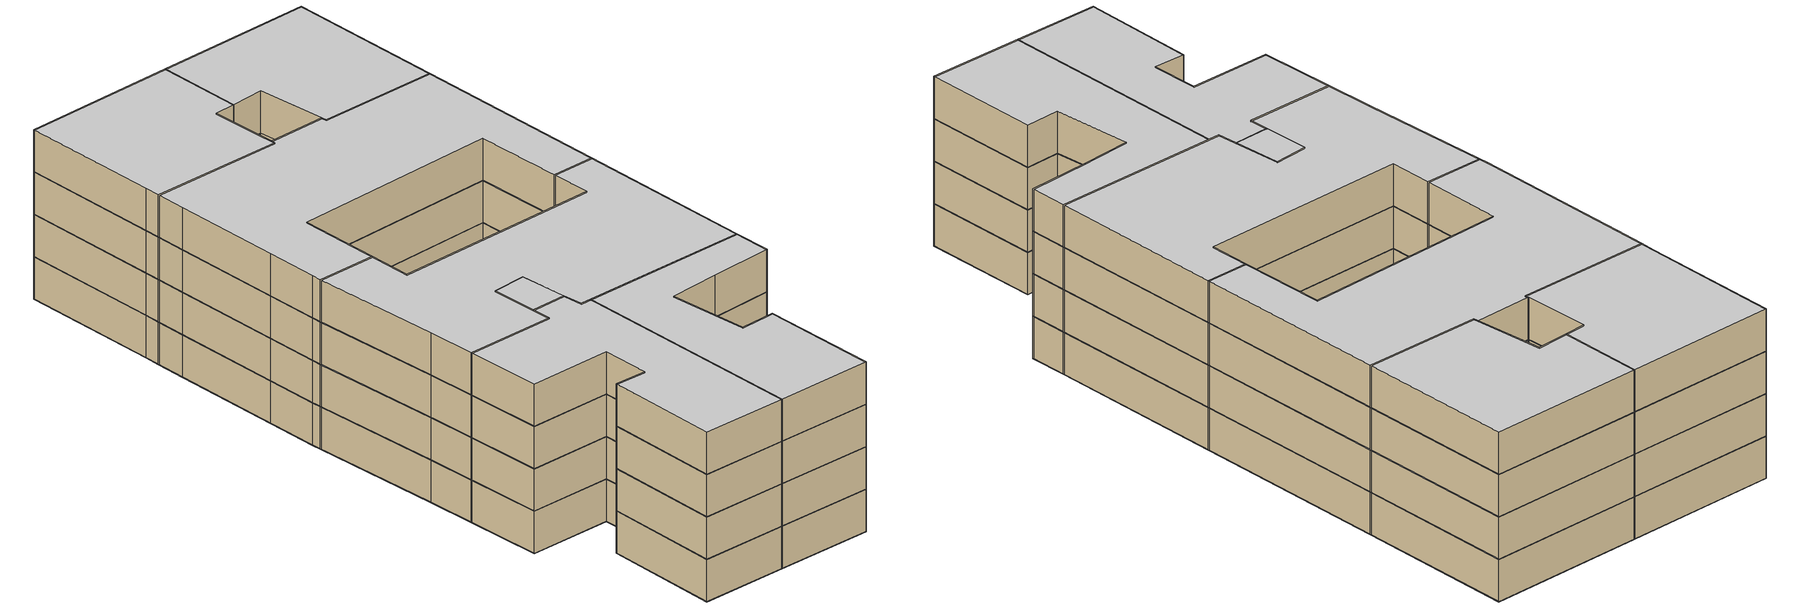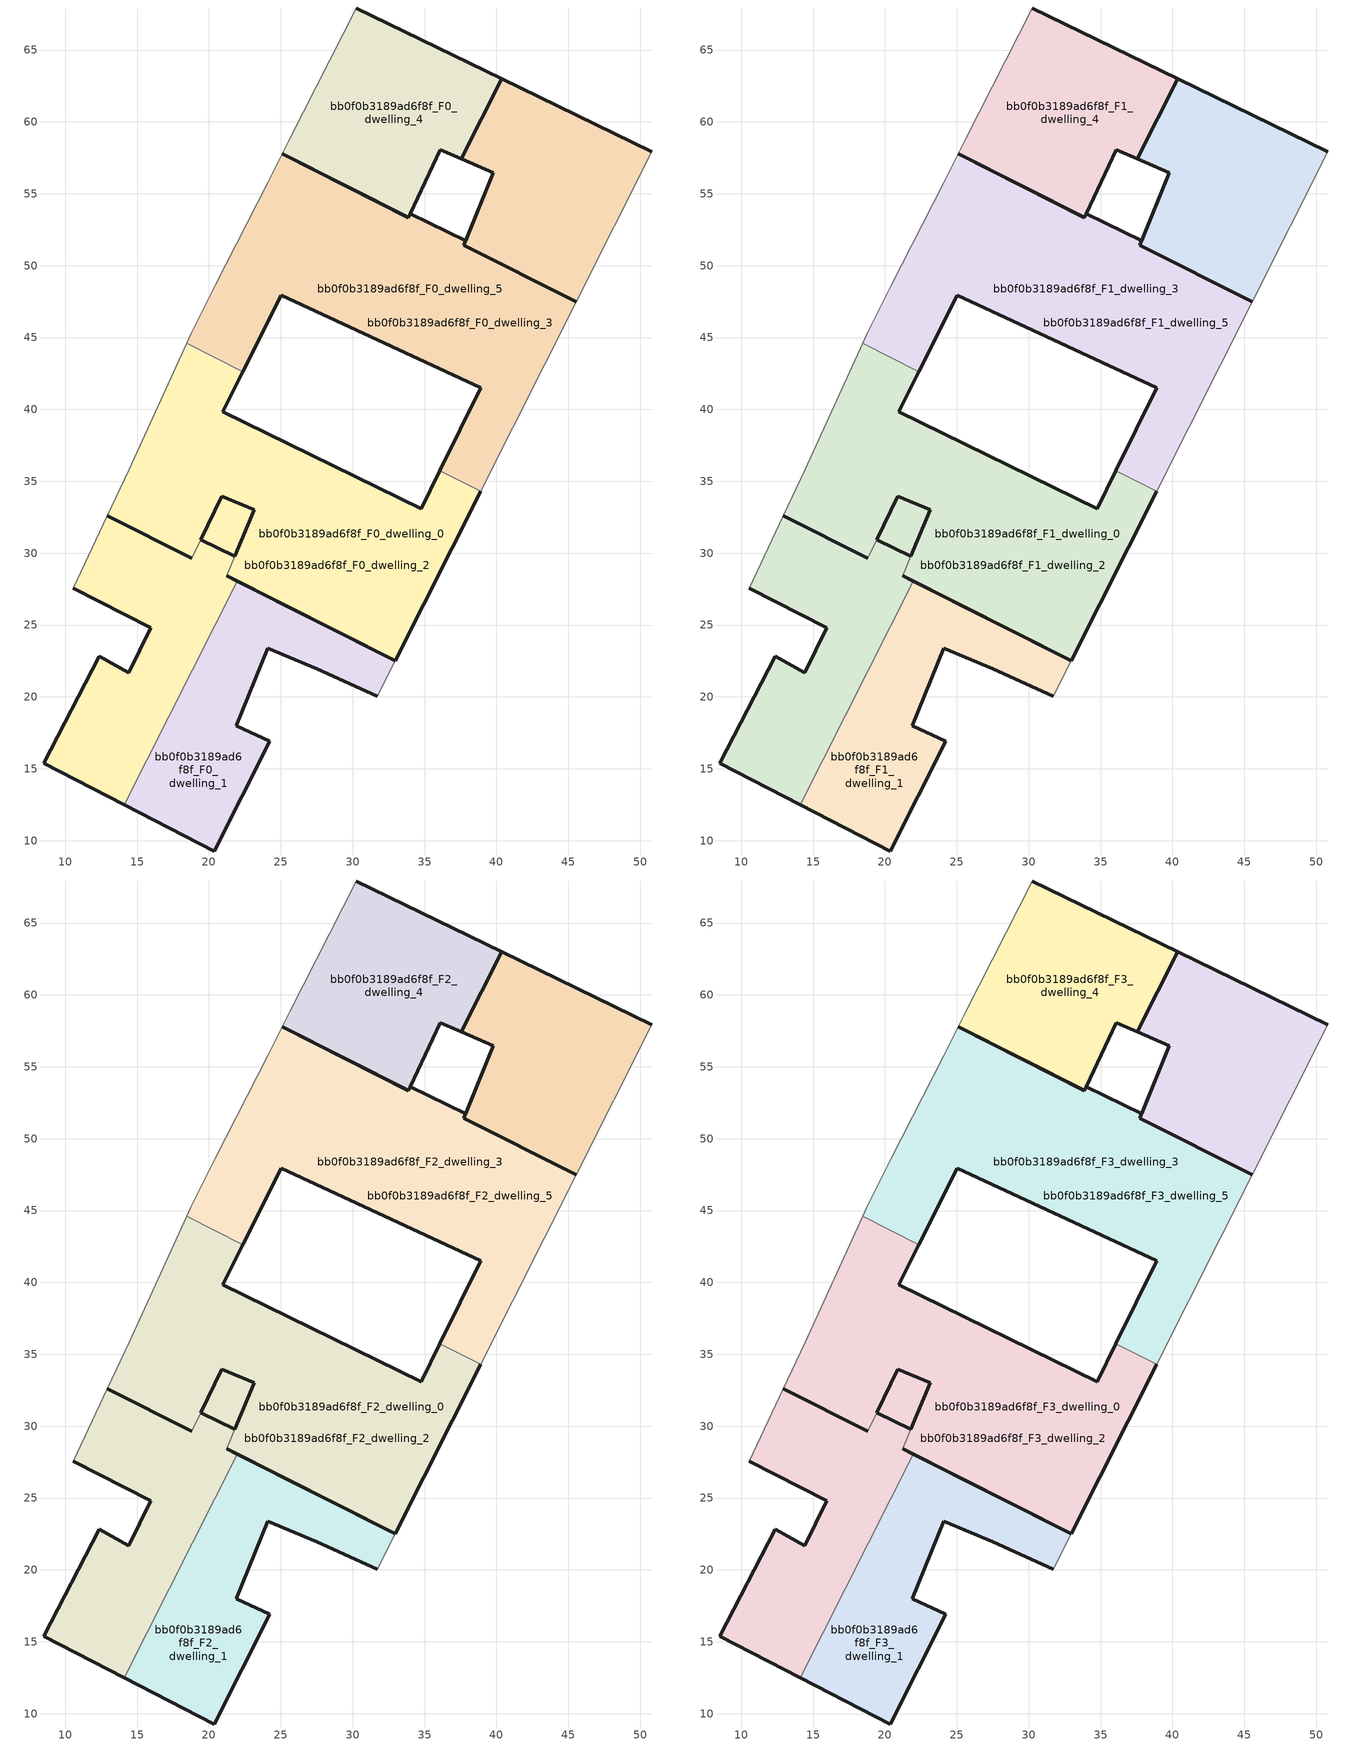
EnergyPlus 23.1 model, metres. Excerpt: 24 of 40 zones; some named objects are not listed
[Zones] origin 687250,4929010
bb0f0b3189ad6f8f_F0_dwelling_0
 floor ground (EU_floor_Construction): 14.12,12.51 21.96,28.06 21.24,28.42 21.8,29.77 19.42,30.92 18.82,29.64 18.81,29.65 12.94,32.6 10.55,27.54 15.96,24.81 14.43,21.69 12.38,22.82 8.51,15.4 z0; 18.82,29.64 12.94,32.6 18.81,29.65 z0; 32.96,22.52 38.9,34.3 36.07,35.72 34.77,33.09 20.94,39.83 22.35,42.63 18.45,44.6 14.46,35.83 12.94,32.6 18.82,29.64 19.42,30.92 19.43,30.93 20.87,33.97 23.16,33.01 21.81,29.78 21.8,29.77 21.24,28.42 z0; 21.81,29.78 23.16,33.01 20.87,33.97 19.43,30.93 19.42,30.92 21.8,29.77 z0
 wall outside (EU_wall_Construction): 12.94,32.6 18.82,29.64 / 19.42,30.92 21.8,29.77 / 21.24,28.42 21.96,28.06 / 14.12,12.51 8.51,15.4 12.38,22.82 14.43,21.69 15.96,24.81 10.55,27.54 z0:3
 wall adiabatic (EU_wall_Construction): 10.55,27.54 12.94,32.6 z0:3
 wall to bb0f0b3189ad6f8f_F0_dwelling_2 (EU_wall_Construction): 18.82,29.64 19.42,30.92 / 21.8,29.77 21.24,28.42 z0:3
 wall to bb0f0b3189ad6f8f_F0_dwelling_1 (EU_wall_Construction): 21.96,28.06 14.12,12.51 z0:3
bb0f0b3189ad6f8f_F0_dwelling_1
 floor ground (EU_floor_Construction): 31.72,20.05 32.96,22.52 21.96,28.06 14.12,12.51 20.38,9.28 24.21,16.91 21.88,18 24.08,23.38 27.49,21.94 z0
 wall outside (EU_wall_Construction): 21.96,28.06 32.96,22.52 / 31.72,20.05 27.49,21.94 24.08,23.38 21.88,18 24.21,16.91 20.38,9.28 14.12,12.51 z0:3
 wall adiabatic (EU_wall_Construction): 32.96,22.52 31.72,20.05 z0:3
bb0f0b3189ad6f8f_F0_dwelling_2
 floor ground (EU_floor_Construction): 14.12,12.51 21.96,28.06 21.24,28.42 21.8,29.77 19.42,30.92 18.82,29.64 18.81,29.65 12.94,32.6 10.55,27.54 15.96,24.81 14.43,21.69 12.38,22.82 8.51,15.4 z0; 18.82,29.64 12.94,32.6 18.81,29.65 z0; 32.96,22.52 38.9,34.3 36.07,35.72 34.77,33.09 20.94,39.83 22.35,42.63 18.45,44.6 14.46,35.83 12.94,32.6 18.82,29.64 19.42,30.92 19.43,30.93 20.87,33.97 23.16,33.01 21.81,29.78 21.8,29.77 21.24,28.42 z0; 21.81,29.78 23.16,33.01 20.87,33.97 19.43,30.93 19.42,30.92 21.8,29.77 z0
 wall outside (EU_wall_Construction): 21.8,29.77 21.81,29.78 23.16,33.01 20.87,33.97 19.43,30.93 19.42,30.92 / 18.82,29.64 18.81,29.65 12.94,32.6 / 22.35,42.63 20.94,39.83 34.77,33.09 36.07,35.72 / 38.9,34.3 32.96,22.52 21.24,28.42 z0:3
 wall adiabatic (EU_wall_Construction): 12.94,32.6 14.46,35.83 18.45,44.6 z0:3
 wall to bb0f0b3189ad6f8f_F0_dwelling_3 (EU_wall_Construction): 18.45,44.6 22.35,42.63 / 36.07,35.72 38.9,34.3 z0:3
bb0f0b3189ad6f8f_F0_dwelling_3
 floor ground (EU_floor_Construction): 45.53,47.48 50.79,57.92 40.36,63 37.55,57.42 39.76,56.47 38.48,53.27 39.77,56.47 37.74,51.41 z0; 45.53,47.48 37.74,51.41 39.77,56.47 38.48,53.27 37.73,51.41 z0; 38.9,34.3 45.53,47.48 37.73,51.41 38.48,53.27 37.86,51.74 34,53.62 33.88,53.35 25.09,57.77 24.07,55.78 20.45,48.64 18.73,45.22 18.45,44.6 22.35,42.63 25.03,47.95 38.9,41.49 36.07,35.72 z0
 wall outside (EU_wall_Construction): 36.07,35.72 38.9,41.49 25.03,47.95 22.35,42.63 / 25.09,57.77 33.88,53.35 34.01,53.62 37.86,51.74 39.77,56.47 37.74,51.41 45.53,47.48 z0:3
 wall adiabatic (EU_wall_Construction): 45.53,47.48 38.9,34.3 / 18.45,44.6 18.73,45.22 20.45,48.64 24.07,55.78 25.09,57.77 z0:3
bb0f0b3189ad6f8f_F0_dwelling_4
 floor ground (EU_floor_Construction): 37.55,57.42 40.36,63 30.23,67.92 25.62,58.82 25.09,57.77 33.87,53.35 33.88,53.35 34,53.62 34.01,53.63 36.09,58.05 z0
 wall outside (EU_wall_Construction): 30.23,67.92 40.36,63 37.55,57.42 36.09,58.05 34.01,53.63 34,53.62 33.88,53.35 33.87,53.35 25.09,57.77 z0:3
 wall adiabatic (EU_wall_Construction): 25.09,57.77 25.62,58.82 30.23,67.92 z0:3
bb0f0b3189ad6f8f_F0_dwelling_5
 floor ground (EU_floor_Construction): 45.53,47.48 50.79,57.92 40.36,63 37.55,57.42 39.76,56.47 38.48,53.27 39.77,56.47 37.74,51.41 z0; 45.53,47.48 37.74,51.41 39.77,56.47 38.48,53.27 37.73,51.41 z0; 38.9,34.3 45.53,47.48 37.73,51.41 38.48,53.27 37.86,51.74 34,53.62 33.88,53.35 25.09,57.77 24.07,55.78 20.45,48.64 18.73,45.22 18.45,44.6 22.35,42.63 25.03,47.95 38.9,41.49 36.07,35.72 z0
 wall outside (EU_wall_Construction): 45.53,47.48 37.73,51.41 39.76,56.47 37.55,57.42 40.36,63 50.79,57.92 z0:3
 wall adiabatic (EU_wall_Construction): 50.79,57.92 45.53,47.48 z0:3
bb0f0b3189ad6f8f_F1_dwelling_0
 floor outside (EU_floor_Construction): 14.12,12.51 21.96,28.06 21.24,28.42 21.8,29.77 19.42,30.92 18.82,29.64 18.81,29.65 12.94,32.6 10.55,27.54 15.96,24.81 14.43,21.69 12.38,22.82 8.51,15.4 z3; 32.96,22.52 38.9,34.3 36.07,35.72 34.77,33.09 20.94,39.83 22.35,42.63 18.45,44.6 14.46,35.83 12.94,32.6 18.82,29.64 19.42,30.92 19.43,30.93 20.87,33.97 23.16,33.01 21.81,29.78 21.8,29.77 21.24,28.42 z3; 21.81,29.78 23.16,33.01 20.87,33.97 19.43,30.93 19.42,30.92 21.8,29.77 z3
 floor to bb0f0b3189ad6f8f_F0_dwelling_2 (EU_floor_Construction): 18.82,29.64 12.94,32.6 18.81,29.65 z3
 wall outside (EU_wall_Construction): 12.94,32.6 18.82,29.64 / 19.42,30.92 21.8,29.77 / 21.24,28.42 21.96,28.06 / 14.12,12.51 8.51,15.4 12.38,22.82 14.43,21.69 15.96,24.81 10.55,27.54 z3:6
 wall adiabatic (EU_wall_Construction): 10.55,27.54 12.94,32.6 z3:6
 wall to bb0f0b3189ad6f8f_F1_dwelling_2 (EU_wall_Construction): 18.82,29.64 19.42,30.92 / 21.8,29.77 21.24,28.42 z3:6
 wall to bb0f0b3189ad6f8f_F1_dwelling_1 (EU_wall_Construction): 21.96,28.06 14.12,12.51 z3:6
bb0f0b3189ad6f8f_F1_dwelling_1
 floor to bb0f0b3189ad6f8f_F0_dwelling_1 (EU_floor_Construction): 31.72,20.05 32.96,22.52 21.96,28.06 14.12,12.51 20.38,9.28 24.21,16.91 21.88,18 24.08,23.38 27.49,21.94 z3
 wall outside (EU_wall_Construction): 21.96,28.06 32.96,22.52 / 31.72,20.05 27.49,21.94 24.08,23.38 21.88,18 24.21,16.91 20.38,9.28 14.12,12.51 z3:6
 wall adiabatic (EU_wall_Construction): 32.96,22.52 31.72,20.05 z3:6
bb0f0b3189ad6f8f_F1_dwelling_2
 floor to bb0f0b3189ad6f8f_F0_dwelling_2 (EU_floor_Construction): 14.12,12.51 21.96,28.06 21.24,28.42 21.8,29.77 19.42,30.92 18.82,29.64 18.81,29.65 12.94,32.6 10.55,27.54 15.96,24.81 14.43,21.69 12.38,22.82 8.51,15.4 z3; 18.82,29.64 12.94,32.6 18.81,29.65 z3; 32.96,22.52 38.9,34.3 36.07,35.72 34.77,33.09 20.94,39.83 22.35,42.63 18.45,44.6 14.46,35.83 12.94,32.6 18.82,29.64 19.42,30.92 19.43,30.93 20.87,33.97 23.16,33.01 21.81,29.78 21.8,29.77 21.24,28.42 z3; 21.81,29.78 23.16,33.01 20.87,33.97 19.43,30.93 19.42,30.92 21.8,29.77 z3
 wall outside (EU_wall_Construction): 21.8,29.77 21.81,29.78 23.16,33.01 20.87,33.97 19.43,30.93 19.42,30.92 / 18.82,29.64 18.81,29.65 12.94,32.6 / 22.35,42.63 20.94,39.83 34.77,33.09 36.07,35.72 / 38.9,34.3 32.96,22.52 21.24,28.42 z3:6
 wall adiabatic (EU_wall_Construction): 12.94,32.6 14.46,35.83 18.45,44.6 z3:6
 wall to bb0f0b3189ad6f8f_F1_dwelling_3 (EU_wall_Construction): 18.45,44.6 22.35,42.63 / 36.07,35.72 38.9,34.3 z3:6
bb0f0b3189ad6f8f_F1_dwelling_3
 floor outside (EU_floor_Construction): 45.53,47.48 50.79,57.92 40.36,63 37.55,57.42 39.76,56.47 38.48,53.27 39.77,56.47 37.74,51.41 z3; 45.53,47.48 37.74,51.41 39.77,56.47 38.48,53.27 37.73,51.41 z3; 38.9,34.3 45.53,47.48 37.73,51.41 38.48,53.27 37.86,51.74 34,53.62 33.88,53.35 25.09,57.77 24.07,55.78 20.45,48.64 18.73,45.22 18.45,44.6 22.35,42.63 25.03,47.95 38.9,41.49 36.07,35.72 z3
 wall outside (EU_wall_Construction): 36.07,35.72 38.9,41.49 25.03,47.95 22.35,42.63 / 25.09,57.77 33.88,53.35 34.01,53.62 37.86,51.74 39.77,56.47 37.74,51.41 45.53,47.48 z3:6
 wall adiabatic (EU_wall_Construction): 45.53,47.48 38.9,34.3 / 18.45,44.6 18.73,45.22 20.45,48.64 24.07,55.78 25.09,57.77 z3:6
bb0f0b3189ad6f8f_F1_dwelling_4
 floor to bb0f0b3189ad6f8f_F0_dwelling_4 (EU_floor_Construction): 37.55,57.42 40.36,63 30.23,67.92 25.62,58.82 25.09,57.77 33.87,53.35 33.88,53.35 34,53.62 34.01,53.63 36.09,58.05 z3
 wall outside (EU_wall_Construction): 30.23,67.92 40.36,63 37.55,57.42 36.09,58.05 34.01,53.63 34,53.62 33.88,53.35 33.87,53.35 25.09,57.77 z3:6
 wall adiabatic (EU_wall_Construction): 25.09,57.77 25.62,58.82 30.23,67.92 z3:6
bb0f0b3189ad6f8f_F1_dwelling_5
 floor to bb0f0b3189ad6f8f_F0_dwelling_5 (EU_floor_Construction): 45.53,47.48 50.79,57.92 40.36,63 37.55,57.42 39.76,56.47 38.48,53.27 39.77,56.47 37.74,51.41 z3; 45.53,47.48 37.74,51.41 39.77,56.47 38.48,53.27 37.73,51.41 z3; 38.9,34.3 45.53,47.48 37.73,51.41 38.48,53.27 37.86,51.74 34,53.62 33.88,53.35 25.09,57.77 24.07,55.78 20.45,48.64 18.73,45.22 18.45,44.6 22.35,42.63 25.03,47.95 38.9,41.49 36.07,35.72 z3
 wall outside (EU_wall_Construction): 45.53,47.48 37.73,51.41 39.76,56.47 37.55,57.42 40.36,63 50.79,57.92 z3:6
 wall adiabatic (EU_wall_Construction): 50.79,57.92 45.53,47.48 z3:6
bb0f0b3189ad6f8f_F2_dwelling_0
 floor outside (EU_floor_Construction): 14.12,12.51 21.96,28.06 21.24,28.42 21.8,29.77 19.42,30.92 18.82,29.64 18.81,29.65 12.94,32.6 10.55,27.54 15.96,24.81 14.43,21.69 12.38,22.82 8.51,15.4 z6; 32.96,22.52 38.9,34.3 36.07,35.72 34.77,33.09 20.94,39.83 22.35,42.63 18.45,44.6 14.46,35.83 12.94,32.6 18.82,29.64 19.42,30.92 19.43,30.93 20.87,33.97 23.16,33.01 21.81,29.78 21.8,29.77 21.24,28.42 z6; 21.81,29.78 23.16,33.01 20.87,33.97 19.43,30.93 19.42,30.92 21.8,29.77 z6
 floor to bb0f0b3189ad6f8f_F1_dwelling_2 (EU_floor_Construction): 18.82,29.64 12.94,32.6 18.81,29.65 z6
 wall outside (EU_wall_Construction): 12.94,32.6 18.82,29.64 / 19.42,30.92 21.8,29.77 / 21.24,28.42 21.96,28.06 / 14.12,12.51 8.51,15.4 12.38,22.82 14.43,21.69 15.96,24.81 10.55,27.54 z6:9
 wall adiabatic (EU_wall_Construction): 10.55,27.54 12.94,32.6 z6:9
 wall to bb0f0b3189ad6f8f_F2_dwelling_2 (EU_wall_Construction): 18.82,29.64 19.42,30.92 / 21.8,29.77 21.24,28.42 z6:9
 wall to bb0f0b3189ad6f8f_F2_dwelling_1 (EU_wall_Construction): 21.96,28.06 14.12,12.51 z6:9
bb0f0b3189ad6f8f_F2_dwelling_1
 floor to bb0f0b3189ad6f8f_F1_dwelling_1 (EU_floor_Construction): 31.72,20.05 32.96,22.52 21.96,28.06 14.12,12.51 20.38,9.28 24.21,16.91 21.88,18 24.08,23.38 27.49,21.94 z6
 wall outside (EU_wall_Construction): 21.96,28.06 32.96,22.52 / 31.72,20.05 27.49,21.94 24.08,23.38 21.88,18 24.21,16.91 20.38,9.28 14.12,12.51 z6:9
 wall adiabatic (EU_wall_Construction): 32.96,22.52 31.72,20.05 z6:9
bb0f0b3189ad6f8f_F2_dwelling_2
 floor to bb0f0b3189ad6f8f_F1_dwelling_2 (EU_floor_Construction): 14.12,12.51 21.96,28.06 21.24,28.42 21.8,29.77 19.42,30.92 18.82,29.64 18.81,29.65 12.94,32.6 10.55,27.54 15.96,24.81 14.43,21.69 12.38,22.82 8.51,15.4 z6; 18.82,29.64 12.94,32.6 18.81,29.65 z6; 32.96,22.52 38.9,34.3 36.07,35.72 34.77,33.09 20.94,39.83 22.35,42.63 18.45,44.6 14.46,35.83 12.94,32.6 18.82,29.64 19.42,30.92 19.43,30.93 20.87,33.97 23.16,33.01 21.81,29.78 21.8,29.77 21.24,28.42 z6; 21.81,29.78 23.16,33.01 20.87,33.97 19.43,30.93 19.42,30.92 21.8,29.77 z6
 wall outside (EU_wall_Construction): 21.8,29.77 21.81,29.78 23.16,33.01 20.87,33.97 19.43,30.93 19.42,30.92 / 18.82,29.64 18.81,29.65 12.94,32.6 / 22.35,42.63 20.94,39.83 34.77,33.09 36.07,35.72 / 38.9,34.3 32.96,22.52 21.24,28.42 z6:9
 wall adiabatic (EU_wall_Construction): 12.94,32.6 14.46,35.83 18.45,44.6 z6:9
 wall to bb0f0b3189ad6f8f_F2_dwelling_3 (EU_wall_Construction): 18.45,44.6 22.35,42.63 / 36.07,35.72 38.9,34.3 z6:9
bb0f0b3189ad6f8f_F2_dwelling_3
 floor outside (EU_floor_Construction): 45.53,47.48 50.79,57.92 40.36,63 37.55,57.42 39.76,56.47 38.48,53.27 39.77,56.47 37.74,51.41 z6; 45.53,47.48 37.74,51.41 39.77,56.47 38.48,53.27 37.73,51.41 z6; 38.9,34.3 45.53,47.48 37.73,51.41 38.48,53.27 37.86,51.74 34,53.62 33.88,53.35 25.09,57.77 24.07,55.78 20.45,48.64 18.73,45.22 18.45,44.6 22.35,42.63 25.03,47.95 38.9,41.49 36.07,35.72 z6
 wall outside (EU_wall_Construction): 36.07,35.72 38.9,41.49 25.03,47.95 22.35,42.63 / 25.09,57.77 33.88,53.35 34.01,53.62 37.86,51.74 39.77,56.47 37.74,51.41 45.53,47.48 z6:9
 wall adiabatic (EU_wall_Construction): 45.53,47.48 38.9,34.3 / 18.45,44.6 18.73,45.22 20.45,48.64 24.07,55.78 25.09,57.77 z6:9
bb0f0b3189ad6f8f_F2_dwelling_4
 floor to bb0f0b3189ad6f8f_F1_dwelling_4 (EU_floor_Construction): 37.55,57.42 40.36,63 30.23,67.92 25.62,58.82 25.09,57.77 33.87,53.35 33.88,53.35 34,53.62 34.01,53.63 36.09,58.05 z6
 wall outside (EU_wall_Construction): 30.23,67.92 40.36,63 37.55,57.42 36.09,58.05 34.01,53.63 34,53.62 33.88,53.35 33.87,53.35 25.09,57.77 z6:9
 wall adiabatic (EU_wall_Construction): 25.09,57.77 25.62,58.82 30.23,67.92 z6:9
bb0f0b3189ad6f8f_F2_dwelling_5
 floor to bb0f0b3189ad6f8f_F1_dwelling_5 (EU_floor_Construction): 45.53,47.48 50.79,57.92 40.36,63 37.55,57.42 39.76,56.47 38.48,53.27 39.77,56.47 37.74,51.41 z6; 45.53,47.48 37.74,51.41 39.77,56.47 38.48,53.27 37.73,51.41 z6; 38.9,34.3 45.53,47.48 37.73,51.41 38.48,53.27 37.86,51.74 34,53.62 33.88,53.35 25.09,57.77 24.07,55.78 20.45,48.64 18.73,45.22 18.45,44.6 22.35,42.63 25.03,47.95 38.9,41.49 36.07,35.72 z6
 wall outside (EU_wall_Construction): 45.53,47.48 37.73,51.41 39.76,56.47 37.55,57.42 40.36,63 50.79,57.92 z6:9
 wall adiabatic (EU_wall_Construction): 50.79,57.92 45.53,47.48 z6:9
bb0f0b3189ad6f8f_F3_dwelling_0
 floor outside (EU_floor_Construction): 14.12,12.51 21.96,28.06 21.24,28.42 21.8,29.77 19.42,30.92 18.82,29.64 18.81,29.65 12.94,32.6 10.55,27.54 15.96,24.81 14.43,21.69 12.38,22.82 8.51,15.4 z9; 32.96,22.52 38.9,34.3 36.07,35.72 34.77,33.09 20.94,39.83 22.35,42.63 18.45,44.6 14.46,35.83 12.94,32.6 18.82,29.64 19.42,30.92 19.43,30.93 20.87,33.97 23.16,33.01 21.81,29.78 21.8,29.77 21.24,28.42 z9; 21.81,29.78 23.16,33.01 20.87,33.97 19.43,30.93 19.42,30.92 21.8,29.77 z9
 floor to bb0f0b3189ad6f8f_F2_dwelling_2 (EU_floor_Construction): 18.82,29.64 12.94,32.6 18.81,29.65 z9
 wall outside (EU_wall_Construction): 12.94,32.6 18.82,29.64 / 19.42,30.92 21.8,29.77 / 21.24,28.42 21.96,28.06 / 14.12,12.51 8.51,15.4 12.38,22.82 14.43,21.69 15.96,24.81 10.55,27.54 z9:12
 wall adiabatic (EU_wall_Construction): 10.55,27.54 12.94,32.6 z9:12
 wall to bb0f0b3189ad6f8f_F3_dwelling_2 (EU_wall_Construction): 18.82,29.64 19.42,30.92 / 21.8,29.77 21.24,28.42 z9:12
 wall to bb0f0b3189ad6f8f_F3_dwelling_1 (EU_wall_Construction): 21.96,28.06 14.12,12.51 z9:12
 ceiling to bb0f0b3189ad6f8f_F4_dwelling_2 (EU_floor_Construction): 21.8,29.77 21.24,28.42 21.96,28.06 14.12,12.51 8.51,15.4 12.38,22.82 14.43,21.69 15.96,24.81 10.55,27.54 12.94,32.6 18.81,29.65 18.82,29.64 19.42,30.92 z12; 18.81,29.65 12.94,32.6 18.82,29.64 z12; 36.07,35.72 38.9,34.3 32.96,22.52 21.24,28.42 21.8,29.77 21.81,29.78 23.16,33.01 20.87,33.97 19.43,30.93 19.42,30.92 18.82,29.64 12.94,32.6 14.46,35.83 18.45,44.6 22.35,42.63 20.94,39.83 34.77,33.09 z12; 23.16,33.01 21.81,29.78 21.8,29.77 19.42,30.92 19.43,30.93 20.87,33.97 z12
bb0f0b3189ad6f8f_F3_dwelling_1
 floor to bb0f0b3189ad6f8f_F2_dwelling_1 (EU_floor_Construction): 31.72,20.05 32.96,22.52 21.96,28.06 14.12,12.51 20.38,9.28 24.21,16.91 21.88,18 24.08,23.38 27.49,21.94 z9
 wall outside (EU_wall_Construction): 21.96,28.06 32.96,22.52 / 31.72,20.05 27.49,21.94 24.08,23.38 21.88,18 24.21,16.91 20.38,9.28 14.12,12.51 z9:12
 wall adiabatic (EU_wall_Construction): 32.96,22.52 31.72,20.05 z9:12
 ceiling to bb0f0b3189ad6f8f_F4_dwelling_1 (EU_floor_Construction): 32.96,22.52 31.72,20.05 27.49,21.94 24.08,23.38 21.88,18 24.21,16.91 20.38,9.28 14.12,12.51 21.96,28.06 z12
bb0f0b3189ad6f8f_F3_dwelling_2
 floor to bb0f0b3189ad6f8f_F2_dwelling_2 (EU_floor_Construction): 14.12,12.51 21.96,28.06 21.24,28.42 21.8,29.77 19.42,30.92 18.82,29.64 18.81,29.65 12.94,32.6 10.55,27.54 15.96,24.81 14.43,21.69 12.38,22.82 8.51,15.4 z9; 18.82,29.64 12.94,32.6 18.81,29.65 z9; 32.96,22.52 38.9,34.3 36.07,35.72 34.77,33.09 20.94,39.83 22.35,42.63 18.45,44.6 14.46,35.83 12.94,32.6 18.82,29.64 19.42,30.92 19.43,30.93 20.87,33.97 23.16,33.01 21.81,29.78 21.8,29.77 21.24,28.42 z9; 21.81,29.78 23.16,33.01 20.87,33.97 19.43,30.93 19.42,30.92 21.8,29.77 z9
 wall outside (EU_wall_Construction): 21.8,29.77 21.81,29.78 23.16,33.01 20.87,33.97 19.43,30.93 19.42,30.92 / 18.82,29.64 18.81,29.65 12.94,32.6 / 22.35,42.63 20.94,39.83 34.77,33.09 36.07,35.72 / 38.9,34.3 32.96,22.52 21.24,28.42 z9:12
 wall adiabatic (EU_wall_Construction): 12.94,32.6 14.46,35.83 18.45,44.6 z9:12
 wall to bb0f0b3189ad6f8f_F3_dwelling_3 (EU_wall_Construction): 18.45,44.6 22.35,42.63 / 36.07,35.72 38.9,34.3 z9:12
 ceiling to bb0f0b3189ad6f8f_F4_dwelling_2 (EU_floor_Construction): 18.81,29.65 12.94,32.6 18.82,29.64 z12; 21.8,29.77 21.24,28.42 21.96,28.06 14.12,12.51 8.51,15.4 12.38,22.82 14.43,21.69 15.96,24.81 10.55,27.54 12.94,32.6 18.81,29.65 18.82,29.64 19.42,30.92 z12; 36.07,35.72 38.9,34.3 32.96,22.52 21.24,28.42 21.8,29.77 21.81,29.78 23.16,33.01 20.87,33.97 19.43,30.93 19.42,30.92 18.82,29.64 12.94,32.6 14.46,35.83 18.45,44.6 22.35,42.63 20.94,39.83 34.77,33.09 z12; 23.16,33.01 21.81,29.78 21.8,29.77 19.42,30.92 19.43,30.93 20.87,33.97 z12
bb0f0b3189ad6f8f_F3_dwelling_3
 floor outside (EU_floor_Construction): 45.53,47.48 50.79,57.92 40.36,63 37.55,57.42 39.76,56.47 38.48,53.27 39.77,56.47 37.74,51.41 z9; 45.53,47.48 37.74,51.41 39.77,56.47 38.48,53.27 37.73,51.41 z9; 38.9,34.3 45.53,47.48 37.73,51.41 38.48,53.27 37.86,51.74 34,53.62 33.88,53.35 25.09,57.77 24.07,55.78 20.45,48.64 18.73,45.22 18.45,44.6 22.35,42.63 25.03,47.95 38.9,41.49 36.07,35.72 z9
 wall outside (EU_wall_Construction): 36.07,35.72 38.9,41.49 25.03,47.95 22.35,42.63 / 25.09,57.77 33.88,53.35 34.01,53.62 37.86,51.74 39.77,56.47 37.74,51.41 45.53,47.48 z9:12
 wall adiabatic (EU_wall_Construction): 45.53,47.48 38.9,34.3 / 18.45,44.6 18.73,45.22 20.45,48.64 24.07,55.78 25.09,57.77 z9:12
 ceiling to bb0f0b3189ad6f8f_F4_dwelling_5 (EU_floor_Construction): 38.48,53.27 37.73,51.41 45.53,47.48 38.9,34.3 36.07,35.72 38.9,41.49 25.03,47.95 22.35,42.63 18.45,44.6 18.73,45.22 20.45,48.64 24.07,55.78 25.09,57.77 33.88,53.35 34,53.62 37.86,51.74 z12; 50.79,57.92 45.53,47.48 37.74,51.41 39.77,56.47 38.48,53.27 39.76,56.47 37.55,57.42 40.36,63 z12; 39.77,56.47 37.74,51.41 45.53,47.48 37.73,51.41 38.48,53.27 z12
bb0f0b3189ad6f8f_F3_dwelling_4
 floor to bb0f0b3189ad6f8f_F2_dwelling_4 (EU_floor_Construction): 37.55,57.42 40.36,63 30.23,67.92 25.62,58.82 25.09,57.77 33.87,53.35 33.88,53.35 34,53.62 34.01,53.63 36.09,58.05 z9
 wall outside (EU_wall_Construction): 30.23,67.92 40.36,63 37.55,57.42 36.09,58.05 34.01,53.63 34,53.62 33.88,53.35 33.87,53.35 25.09,57.77 z9:12
 wall adiabatic (EU_wall_Construction): 25.09,57.77 25.62,58.82 30.23,67.92 z9:12
 ceiling to bb0f0b3189ad6f8f_F4_dwelling_4 (EU_floor_Construction): 40.36,63 37.55,57.42 36.09,58.05 34.01,53.63 34,53.62 33.88,53.35 33.87,53.35 25.09,57.77 25.62,58.82 30.23,67.92 z12
bb0f0b3189ad6f8f_F3_dwelling_5
 floor to bb0f0b3189ad6f8f_F2_dwelling_5 (EU_floor_Construction): 45.53,47.48 50.79,57.92 40.36,63 37.55,57.42 39.76,56.47 38.48,53.27 39.77,56.47 37.74,51.41 z9; 45.53,47.48 37.74,51.41 39.77,56.47 38.48,53.27 37.73,51.41 z9; 38.9,34.3 45.53,47.48 37.73,51.41 38.48,53.27 37.86,51.74 34,53.62 33.88,53.35 25.09,57.77 24.07,55.78 20.45,48.64 18.73,45.22 18.45,44.6 22.35,42.63 25.03,47.95 38.9,41.49 36.07,35.72 z9
 wall outside (EU_wall_Construction): 45.53,47.48 37.73,51.41 39.76,56.47 37.55,57.42 40.36,63 50.79,57.92 z9:12
 wall adiabatic (EU_wall_Construction): 50.79,57.92 45.53,47.48 z9:12
 ceiling to bb0f0b3189ad6f8f_F4_dwelling_5 (EU_floor_Construction): 39.77,56.47 37.74,51.41 45.53,47.48 37.73,51.41 38.48,53.27 z12; 38.48,53.27 37.73,51.41 45.53,47.48 38.9,34.3 36.07,35.72 38.9,41.49 25.03,47.95 22.35,42.63 18.45,44.6 18.73,45.22 20.45,48.64 24.07,55.78 25.09,57.77 33.88,53.35 34,53.62 37.86,51.74 z12; 50.79,57.92 45.53,47.48 37.74,51.41 39.77,56.47 38.48,53.27 39.76,56.47 37.55,57.42 40.36,63 z12
[Building]
EU S2 Campaign: North Axis=0; Terrain=City; Solar Distribution=FullExterior
[Site:Location]
Bologna: Latitude=44.5; Longitude=11.25; Time Zone=1; Elevation=37
[SizingPeriod:WeatherFileDays]
AnnualSizingPeriod: Begin Month=1; Begin Day of Month=1; End Month=12; End Day of Month=31; Day of Week for Start Day=Monday; Use Weather File Daylight Saving Period=No; Use Weather File Rain and Snow Indicators=No
[MATERIAL]
EU_InternalMass_Material: Roughness=MediumRough; Thickness=0.1; Conductivity=1; Density=1800; Specific Heat=900; Thermal Absorptance=0.9; Solar Absorptance=0.7; Visible Absorptance=0.7
[MATERIAL:NOMASS] Roughness=MediumRough; Thermal Absorptance=0.9; Solar Absorptance=0.7; Visible Absorptance=0.7
Name | Thermal Resistance
EU_wall_NoMass | 0.890213
EU_floor_NoMass | 0.79516
[CONSTRUCTION]
EU_wall_Construction: EU_wall_NoMass
EU_floor_Construction: EU_floor_NoMass
EU_InternalMass_Construction: EU_InternalMass_Material
[ZONE] Type=1; Multiplier=1; Ceiling Height=autocalculate; Floor Area=autocalculate; Part of Total Floor Area=Yes
Name | Volume
bb0f0b3189ad6f8f_F0_dwelling_0; bb0f0b3189ad6f8f_F1_dwelling_0; bb0f0b3189ad6f8f_F2_dwelling_0; bb0f0b3189ad6f8f_F3_dwelling_0; bb0f0b3189ad6f8f_F0_dwelling_2; bb0f0b3189ad6f8f_F1_dwelling_2; bb0f0b3189ad6f8f_F2_dwelling_2; bb0f0b3189ad6f8f_F3_dwelling_2 | 1120.74
bb0f0b3189ad6f8f_F0_dwelling_1 | 364.738
bb0f0b3189ad6f8f_F1_dwelling_1; bb0f0b3189ad6f8f_F2_dwelling_1; bb0f0b3189ad6f8f_F3_dwelling_1 | 364.737
bb0f0b3189ad6f8f_F0_dwelling_3; bb0f0b3189ad6f8f_F1_dwelling_3; bb0f0b3189ad6f8f_F2_dwelling_3; bb0f0b3189ad6f8f_F3_dwelling_3; bb0f0b3189ad6f8f_F0_dwelling_5; bb0f0b3189ad6f8f_F1_dwelling_5; bb0f0b3189ad6f8f_F2_dwelling_5; bb0f0b3189ad6f8f_F3_dwelling_5 | 1095.59
bb0f0b3189ad6f8f_F0_dwelling_4; bb0f0b3189ad6f8f_F1_dwelling_4; bb0f0b3189ad6f8f_F2_dwelling_4; bb0f0b3189ad6f8f_F3_dwelling_4 | 363.409
[INTERNALMASS] Construction=EU_InternalMass_Construction
Name | Zone or ZoneList | Surface Area
bb0f0b3189ad6f8f_F0_dwelling_0_EU_InternalMass | bb0f0b3189ad6f8f_F0_dwelling_0 | 125.442
bb0f0b3189ad6f8f_F0_dwelling_1_EU_InternalMass | bb0f0b3189ad6f8f_F0_dwelling_1 | 121.579
bb0f0b3189ad6f8f_F0_dwelling_2_EU_InternalMass | bb0f0b3189ad6f8f_F0_dwelling_2 | 239.32
bb0f0b3189ad6f8f_F0_dwelling_3_EU_InternalMass | bb0f0b3189ad6f8f_F0_dwelling_3 | 244.612
bb0f0b3189ad6f8f_F0_dwelling_4_EU_InternalMass | bb0f0b3189ad6f8f_F0_dwelling_4 | 121.139
bb0f0b3189ad6f8f_F0_dwelling_5_EU_InternalMass | bb0f0b3189ad6f8f_F0_dwelling_5 | 120.586
bb0f0b3189ad6f8f_F1_dwelling_0_EU_InternalMass | bb0f0b3189ad6f8f_F1_dwelling_0 | 125.442
bb0f0b3189ad6f8f_F1_dwelling_1_EU_InternalMass | bb0f0b3189ad6f8f_F1_dwelling_1 | 121.579
bb0f0b3189ad6f8f_F1_dwelling_2_EU_InternalMass | bb0f0b3189ad6f8f_F1_dwelling_2 | 239.32
bb0f0b3189ad6f8f_F1_dwelling_3_EU_InternalMass | bb0f0b3189ad6f8f_F1_dwelling_3 | 244.612
bb0f0b3189ad6f8f_F1_dwelling_4_EU_InternalMass | bb0f0b3189ad6f8f_F1_dwelling_4 | 121.139
bb0f0b3189ad6f8f_F1_dwelling_5_EU_InternalMass | bb0f0b3189ad6f8f_F1_dwelling_5 | 120.586
bb0f0b3189ad6f8f_F2_dwelling_0_EU_InternalMass | bb0f0b3189ad6f8f_F2_dwelling_0 | 125.442
bb0f0b3189ad6f8f_F2_dwelling_1_EU_InternalMass | bb0f0b3189ad6f8f_F2_dwelling_1 | 121.579
bb0f0b3189ad6f8f_F2_dwelling_2_EU_InternalMass | bb0f0b3189ad6f8f_F2_dwelling_2 | 239.32
bb0f0b3189ad6f8f_F2_dwelling_3_EU_InternalMass | bb0f0b3189ad6f8f_F2_dwelling_3 | 244.612
bb0f0b3189ad6f8f_F2_dwelling_4_EU_InternalMass | bb0f0b3189ad6f8f_F2_dwelling_4 | 121.139
bb0f0b3189ad6f8f_F2_dwelling_5_EU_InternalMass | bb0f0b3189ad6f8f_F2_dwelling_5 | 120.586
bb0f0b3189ad6f8f_F3_dwelling_0_EU_InternalMass | bb0f0b3189ad6f8f_F3_dwelling_0 | 125.442
bb0f0b3189ad6f8f_F3_dwelling_1_EU_InternalMass | bb0f0b3189ad6f8f_F3_dwelling_1 | 121.579
bb0f0b3189ad6f8f_F3_dwelling_2_EU_InternalMass | bb0f0b3189ad6f8f_F3_dwelling_2 | 239.32
bb0f0b3189ad6f8f_F3_dwelling_3_EU_InternalMass | bb0f0b3189ad6f8f_F3_dwelling_3 | 244.612
bb0f0b3189ad6f8f_F3_dwelling_4_EU_InternalMass | bb0f0b3189ad6f8f_F3_dwelling_4 | 121.139
bb0f0b3189ad6f8f_F3_dwelling_5_EU_InternalMass | bb0f0b3189ad6f8f_F3_dwelling_5 | 120.586
[OTHEREQUIPMENT] Fuel Type=Electricity; Design Level Calculation Method=Watts/Area; Power per Zone Floor Area=1; Fraction Latent=0; Fraction Radiant=0; Fraction Lost=0; Carbon Dioxide Generation Rate=0; EndUse Subcategory=EU_Step8_InternalGains
Name | Zone or ZoneList or Space or SpaceList | Schedule
EU_Step8_InternalGain_bb0f0b3189ad6f8f_F0_dwelling_0_f000 | bb0f0b3189ad6f8f_F0_dwelling_0 | EU_Step8_GainSchedule_bb0f0b3189ad6f8f_F0_dwelling_0_f000
EU_Step8_InternalGain_bb0f0b3189ad6f8f_F0_dwelling_1_f000 | bb0f0b3189ad6f8f_F0_dwelling_1 | EU_Step8_GainSchedule_bb0f0b3189ad6f8f_F0_dwelling_1_f000
EU_Step8_InternalGain_bb0f0b3189ad6f8f_F0_dwelling_2_f000 | bb0f0b3189ad6f8f_F0_dwelling_2 | EU_Step8_GainSchedule_bb0f0b3189ad6f8f_F0_dwelling_2_f000
EU_Step8_InternalGain_bb0f0b3189ad6f8f_F0_dwelling_3_f000 | bb0f0b3189ad6f8f_F0_dwelling_3 | EU_Step8_GainSchedule_bb0f0b3189ad6f8f_F0_dwelling_3_f000
EU_Step8_InternalGain_bb0f0b3189ad6f8f_F0_dwelling_4_f000 | bb0f0b3189ad6f8f_F0_dwelling_4 | EU_Step8_GainSchedule_bb0f0b3189ad6f8f_F0_dwelling_4_f000
EU_Step8_InternalGain_bb0f0b3189ad6f8f_F0_dwelling_5_f000 | bb0f0b3189ad6f8f_F0_dwelling_5 | EU_Step8_GainSchedule_bb0f0b3189ad6f8f_F0_dwelling_5_f000
EU_Step8_InternalGain_bb0f0b3189ad6f8f_F1_dwelling_0_f000 | bb0f0b3189ad6f8f_F1_dwelling_0 | EU_Step8_GainSchedule_bb0f0b3189ad6f8f_F1_dwelling_0_f000
EU_Step8_InternalGain_bb0f0b3189ad6f8f_F1_dwelling_1_f000 | bb0f0b3189ad6f8f_F1_dwelling_1 | EU_Step8_GainSchedule_bb0f0b3189ad6f8f_F1_dwelling_1_f000
EU_Step8_InternalGain_bb0f0b3189ad6f8f_F1_dwelling_2_f000 | bb0f0b3189ad6f8f_F1_dwelling_2 | EU_Step8_GainSchedule_bb0f0b3189ad6f8f_F1_dwelling_2_f000
EU_Step8_InternalGain_bb0f0b3189ad6f8f_F1_dwelling_3_f000 | bb0f0b3189ad6f8f_F1_dwelling_3 | EU_Step8_GainSchedule_bb0f0b3189ad6f8f_F1_dwelling_3_f000
EU_Step8_InternalGain_bb0f0b3189ad6f8f_F1_dwelling_4_f000 | bb0f0b3189ad6f8f_F1_dwelling_4 | EU_Step8_GainSchedule_bb0f0b3189ad6f8f_F1_dwelling_4_f000
EU_Step8_InternalGain_bb0f0b3189ad6f8f_F1_dwelling_5_f000 | bb0f0b3189ad6f8f_F1_dwelling_5 | EU_Step8_GainSchedule_bb0f0b3189ad6f8f_F1_dwelling_5_f000
EU_Step8_InternalGain_bb0f0b3189ad6f8f_F2_dwelling_0_f000 | bb0f0b3189ad6f8f_F2_dwelling_0 | EU_Step8_GainSchedule_bb0f0b3189ad6f8f_F2_dwelling_0_f000
EU_Step8_InternalGain_bb0f0b3189ad6f8f_F2_dwelling_1_f000 | bb0f0b3189ad6f8f_F2_dwelling_1 | EU_Step8_GainSchedule_bb0f0b3189ad6f8f_F2_dwelling_1_f000
EU_Step8_InternalGain_bb0f0b3189ad6f8f_F2_dwelling_2_f000 | bb0f0b3189ad6f8f_F2_dwelling_2 | EU_Step8_GainSchedule_bb0f0b3189ad6f8f_F2_dwelling_2_f000
EU_Step8_InternalGain_bb0f0b3189ad6f8f_F2_dwelling_3_f000 | bb0f0b3189ad6f8f_F2_dwelling_3 | EU_Step8_GainSchedule_bb0f0b3189ad6f8f_F2_dwelling_3_f000
EU_Step8_InternalGain_bb0f0b3189ad6f8f_F2_dwelling_4_f000 | bb0f0b3189ad6f8f_F2_dwelling_4 | EU_Step8_GainSchedule_bb0f0b3189ad6f8f_F2_dwelling_4_f000
EU_Step8_InternalGain_bb0f0b3189ad6f8f_F2_dwelling_5_f000 | bb0f0b3189ad6f8f_F2_dwelling_5 | EU_Step8_GainSchedule_bb0f0b3189ad6f8f_F2_dwelling_5_f000
EU_Step8_InternalGain_bb0f0b3189ad6f8f_F3_dwelling_0_f000 | bb0f0b3189ad6f8f_F3_dwelling_0 | EU_Step8_GainSchedule_bb0f0b3189ad6f8f_F3_dwelling_0_f000
EU_Step8_InternalGain_bb0f0b3189ad6f8f_F3_dwelling_1_f000 | bb0f0b3189ad6f8f_F3_dwelling_1 | EU_Step8_GainSchedule_bb0f0b3189ad6f8f_F3_dwelling_1_f000
EU_Step8_InternalGain_bb0f0b3189ad6f8f_F3_dwelling_2_f000 | bb0f0b3189ad6f8f_F3_dwelling_2 | EU_Step8_GainSchedule_bb0f0b3189ad6f8f_F3_dwelling_2_f000
EU_Step8_InternalGain_bb0f0b3189ad6f8f_F3_dwelling_3_f000 | bb0f0b3189ad6f8f_F3_dwelling_3 | EU_Step8_GainSchedule_bb0f0b3189ad6f8f_F3_dwelling_3_f000
EU_Step8_InternalGain_bb0f0b3189ad6f8f_F3_dwelling_4_f000 | bb0f0b3189ad6f8f_F3_dwelling_4 | EU_Step8_GainSchedule_bb0f0b3189ad6f8f_F3_dwelling_4_f000
EU_Step8_InternalGain_bb0f0b3189ad6f8f_F3_dwelling_5_f000 | bb0f0b3189ad6f8f_F3_dwelling_5 | EU_Step8_GainSchedule_bb0f0b3189ad6f8f_F3_dwelling_5_f000
[ZONEVENTILATION:DESIGNFLOWRATE] Schedule=EU_AlwaysOn; Design Flow Rate Calculation Method=AirChanges/Hour; Air Changes per Hour=0.718634; Ventilation Type=Natural; Fan Pressure Rise=0; Fan Total Efficiency=1; Constant Term Coefficient=1; Temperature Term Coefficient=0; Velocity Term Coefficient=0; Velocity Squared Term Coefficient=0; Minimum Indoor Temperature=-100; Maximum Indoor Temperature=100; Delta Temperature=-100; Minimum Outdoor Temperature=-100; Maximum Outdoor Temperature=100; Maximum Wind Speed=40
Name | Zone or ZoneList or Space or SpaceList
EU_ConstantAir_bb0f0b3189ad6f8f_F0_dwelling_0 | bb0f0b3189ad6f8f_F0_dwelling_0
EU_ConstantAir_bb0f0b3189ad6f8f_F0_dwelling_1 | bb0f0b3189ad6f8f_F0_dwelling_1
EU_ConstantAir_bb0f0b3189ad6f8f_F0_dwelling_2 | bb0f0b3189ad6f8f_F0_dwelling_2
EU_ConstantAir_bb0f0b3189ad6f8f_F0_dwelling_3 | bb0f0b3189ad6f8f_F0_dwelling_3
EU_ConstantAir_bb0f0b3189ad6f8f_F0_dwelling_4 | bb0f0b3189ad6f8f_F0_dwelling_4
EU_ConstantAir_bb0f0b3189ad6f8f_F0_dwelling_5 | bb0f0b3189ad6f8f_F0_dwelling_5
EU_ConstantAir_bb0f0b3189ad6f8f_F1_dwelling_0 | bb0f0b3189ad6f8f_F1_dwelling_0
EU_ConstantAir_bb0f0b3189ad6f8f_F1_dwelling_1 | bb0f0b3189ad6f8f_F1_dwelling_1
EU_ConstantAir_bb0f0b3189ad6f8f_F1_dwelling_2 | bb0f0b3189ad6f8f_F1_dwelling_2
EU_ConstantAir_bb0f0b3189ad6f8f_F1_dwelling_3 | bb0f0b3189ad6f8f_F1_dwelling_3
EU_ConstantAir_bb0f0b3189ad6f8f_F1_dwelling_4 | bb0f0b3189ad6f8f_F1_dwelling_4
EU_ConstantAir_bb0f0b3189ad6f8f_F1_dwelling_5 | bb0f0b3189ad6f8f_F1_dwelling_5
EU_ConstantAir_bb0f0b3189ad6f8f_F2_dwelling_0 | bb0f0b3189ad6f8f_F2_dwelling_0
EU_ConstantAir_bb0f0b3189ad6f8f_F2_dwelling_1 | bb0f0b3189ad6f8f_F2_dwelling_1
EU_ConstantAir_bb0f0b3189ad6f8f_F2_dwelling_2 | bb0f0b3189ad6f8f_F2_dwelling_2
EU_ConstantAir_bb0f0b3189ad6f8f_F2_dwelling_3 | bb0f0b3189ad6f8f_F2_dwelling_3
EU_ConstantAir_bb0f0b3189ad6f8f_F2_dwelling_4 | bb0f0b3189ad6f8f_F2_dwelling_4
EU_ConstantAir_bb0f0b3189ad6f8f_F2_dwelling_5 | bb0f0b3189ad6f8f_F2_dwelling_5
EU_ConstantAir_bb0f0b3189ad6f8f_F3_dwelling_0 | bb0f0b3189ad6f8f_F3_dwelling_0
EU_ConstantAir_bb0f0b3189ad6f8f_F3_dwelling_1 | bb0f0b3189ad6f8f_F3_dwelling_1
EU_ConstantAir_bb0f0b3189ad6f8f_F3_dwelling_2 | bb0f0b3189ad6f8f_F3_dwelling_2
EU_ConstantAir_bb0f0b3189ad6f8f_F3_dwelling_3 | bb0f0b3189ad6f8f_F3_dwelling_3
EU_ConstantAir_bb0f0b3189ad6f8f_F3_dwelling_4 | bb0f0b3189ad6f8f_F3_dwelling_4
EU_ConstantAir_bb0f0b3189ad6f8f_F3_dwelling_5 | bb0f0b3189ad6f8f_F3_dwelling_5
[HVACTEMPLATE:THERMOSTAT] Constant Heating Setpoint=20; Constant Cooling Setpoint=50
EU_HeatOnly_bb0f0b3189ad6f8f_F0_dwelling_0; EU_HeatOnly_bb0f0b3189ad6f8f_F0_dwelling_1
[HVACTEMPLATE:ZONE:IDEALLOADSAIRSYSTEM] System Availability Schedule=EU_AlwaysOn; Maximum Heating Supply Air Temperature=50; Minimum Cooling Supply Air Temperature=13; Maximum Heating Supply Air Humidity Ratio=0.0156; Minimum Cooling Supply Air Humidity Ratio=0.0077; Heating Limit=NoLimit; Cooling Limit=NoLimit; Heating Availability Schedule=EU_AlwaysOn; Cooling Availability Schedule=EU_CoolingOff; Dehumidification Control Type=ConstantSensibleHeatRatio; Cooling Sensible Heat Ratio=0.7; Dehumidification Setpoint=60; Humidification Control Type=None; Humidification Setpoint=30; Outdoor Air Method=None; Outdoor Air Flow Rate per Person=0.00944; Outdoor Air Flow Rate per Zone Floor Area=0; Outdoor Air Flow Rate per Zone=0; Demand Controlled Ventilation Type=None; Outdoor Air Economizer Type=NoEconomizer; Heat Recovery Type=None; Sensible Heat Recovery Effectiveness=0.7; Latent Heat Recovery Effectiveness=0.65
Name | Template Thermostat
bb0f0b3189ad6f8f_F0_dwelling_0 | EU_HeatOnly_bb0f0b3189ad6f8f_F0_dwelling_0
bb0f0b3189ad6f8f_F0_dwelling_1 | EU_HeatOnly_bb0f0b3189ad6f8f_F0_dwelling_1
bb0f0b3189ad6f8f_F0_dwelling_2 | EU_HeatOnly_bb0f0b3189ad6f8f_F0_dwelling_2
bb0f0b3189ad6f8f_F0_dwelling_3 | EU_HeatOnly_bb0f0b3189ad6f8f_F0_dwelling_3
bb0f0b3189ad6f8f_F0_dwelling_4 | EU_HeatOnly_bb0f0b3189ad6f8f_F0_dwelling_4
bb0f0b3189ad6f8f_F0_dwelling_5 | EU_HeatOnly_bb0f0b3189ad6f8f_F0_dwelling_5
bb0f0b3189ad6f8f_F1_dwelling_0 | EU_HeatOnly_bb0f0b3189ad6f8f_F1_dwelling_0
bb0f0b3189ad6f8f_F1_dwelling_1 | EU_HeatOnly_bb0f0b3189ad6f8f_F1_dwelling_1
bb0f0b3189ad6f8f_F1_dwelling_2 | EU_HeatOnly_bb0f0b3189ad6f8f_F1_dwelling_2
bb0f0b3189ad6f8f_F1_dwelling_3 | EU_HeatOnly_bb0f0b3189ad6f8f_F1_dwelling_3
bb0f0b3189ad6f8f_F1_dwelling_4 | EU_HeatOnly_bb0f0b3189ad6f8f_F1_dwelling_4
bb0f0b3189ad6f8f_F1_dwelling_5 | EU_HeatOnly_bb0f0b3189ad6f8f_F1_dwelling_5
bb0f0b3189ad6f8f_F2_dwelling_0 | EU_HeatOnly_bb0f0b3189ad6f8f_F2_dwelling_0
bb0f0b3189ad6f8f_F2_dwelling_1 | EU_HeatOnly_bb0f0b3189ad6f8f_F2_dwelling_1
bb0f0b3189ad6f8f_F2_dwelling_2 | EU_HeatOnly_bb0f0b3189ad6f8f_F2_dwelling_2
bb0f0b3189ad6f8f_F2_dwelling_3 | EU_HeatOnly_bb0f0b3189ad6f8f_F2_dwelling_3
bb0f0b3189ad6f8f_F2_dwelling_4 | EU_HeatOnly_bb0f0b3189ad6f8f_F2_dwelling_4
bb0f0b3189ad6f8f_F2_dwelling_5 | EU_HeatOnly_bb0f0b3189ad6f8f_F2_dwelling_5
bb0f0b3189ad6f8f_F3_dwelling_0 | EU_HeatOnly_bb0f0b3189ad6f8f_F3_dwelling_0
bb0f0b3189ad6f8f_F3_dwelling_1 | EU_HeatOnly_bb0f0b3189ad6f8f_F3_dwelling_1
bb0f0b3189ad6f8f_F3_dwelling_2 | EU_HeatOnly_bb0f0b3189ad6f8f_F3_dwelling_2
bb0f0b3189ad6f8f_F3_dwelling_3 | EU_HeatOnly_bb0f0b3189ad6f8f_F3_dwelling_3
bb0f0b3189ad6f8f_F3_dwelling_4 | EU_HeatOnly_bb0f0b3189ad6f8f_F3_dwelling_4
bb0f0b3189ad6f8f_F3_dwelling_5 | EU_HeatOnly_bb0f0b3189ad6f8f_F3_dwelling_5
[SIZING:ZONE] Zone Cooling Design Supply Air Temperature Input Method=SupplyAirTemperature; Zone Cooling Design Supply Air Temperature=13; Zone Heating Design Supply Air Temperature Input Method=SupplyAirTemperature; Zone Heating Design Supply Air Temperature=50; Zone Cooling Design Supply Air Humidity Ratio=0.008; Zone Heating Design Supply Air Humidity Ratio=0.008; Cooling Design Air Flow Method=DesignDay; Cooling Design Air Flow Rate=0; Cooling Minimum Air Flow per Zone Floor Area=0.000762; Cooling Minimum Air Flow=0; Cooling Minimum Air Flow Fraction=0.2; Heating Design Air Flow Method=DesignDay; Heating Design Air Flow Rate=0; Heating Maximum Air Flow per Zone Floor Area=0.002032; Heating Maximum Air Flow=0.141576; Heating Maximum Air Flow Fraction=0.3; Account for Dedicated Outdoor Air System=No; Dedicated Outdoor Air System Control Strategy=NeutralSupplyAir; Dedicated Outdoor Air Low Setpoint Temperature for Design=autosize; Dedicated Outdoor Air High Setpoint Temperature for Design=autosize; Zone Load Sizing Method=Sensible Load Only No Latent Load; Zone Latent Cooling Design Supply Air Humidity Ratio Input Method=HumidityRatioDifference; Zone Cooling Design Supply Air Humidity Ratio Difference=0.005; Zone Latent Heating Design Supply Air Humidity Ratio Input Method=HumidityRatioDifference; Zone Humidification Design Supply Air Humidity Ratio Difference=0.005
bb0f0b3189ad6f8f_F0_dwelling_0; bb0f0b3189ad6f8f_F0_dwelling_1; bb0f0b3189ad6f8f_F0_dwelling_2; bb0f0b3189ad6f8f_F0_dwelling_3; bb0f0b3189ad6f8f_F0_dwelling_4; bb0f0b3189ad6f8f_F0_dwelling_5; bb0f0b3189ad6f8f_F1_dwelling_0; bb0f0b3189ad6f8f_F1_dwelling_1; bb0f0b3189ad6f8f_F1_dwelling_2; bb0f0b3189ad6f8f_F1_dwelling_3; bb0f0b3189ad6f8f_F1_dwelling_4; bb0f0b3189ad6f8f_F1_dwelling_5; bb0f0b3189ad6f8f_F2_dwelling_0; bb0f0b3189ad6f8f_F2_dwelling_1; bb0f0b3189ad6f8f_F2_dwelling_2; bb0f0b3189ad6f8f_F2_dwelling_3; bb0f0b3189ad6f8f_F2_dwelling_4; bb0f0b3189ad6f8f_F2_dwelling_5; bb0f0b3189ad6f8f_F3_dwelling_0; bb0f0b3189ad6f8f_F3_dwelling_1; bb0f0b3189ad6f8f_F3_dwelling_2; bb0f0b3189ad6f8f_F3_dwelling_3; bb0f0b3189ad6f8f_F3_dwelling_4; bb0f0b3189ad6f8f_F3_dwelling_5
[SCHEDULE:CONSTANT]
Name | Hourly Value
EU_AlwaysOn | 1
EU_CoolingOff | 0
[SCHEDULE:FILE] Column Number=1; Rows to Skip at Top=0; Number of Hours of Data=8760; Column Separator=Comma; Interpolate to Timestep=No; Minutes per Item=60; Adjust Schedule for Daylight Savings=Yes
Name | File
EU_Step8_GainSchedule_bb0f0b3189ad6f8f_F0_dwelling_0_f000 | ../../schedules/bb0f0b3189ad6f8f/bb0f0b3189ad6f8f_F0_dwelling_0_f000_gain.csv
EU_Step8_GainSchedule_bb0f0b3189ad6f8f_F0_dwelling_1_f000 | ../../schedules/bb0f0b3189ad6f8f/bb0f0b3189ad6f8f_F0_dwelling_1_f000_gain.csv
EU_Step8_GainSchedule_bb0f0b3189ad6f8f_F0_dwelling_2_f000 | ../../schedules/bb0f0b3189ad6f8f/bb0f0b3189ad6f8f_F0_dwelling_2_f000_gain.csv
EU_Step8_GainSchedule_bb0f0b3189ad6f8f_F0_dwelling_3_f000 | ../../schedules/bb0f0b3189ad6f8f/bb0f0b3189ad6f8f_F0_dwelling_3_f000_gain.csv
EU_Step8_GainSchedule_bb0f0b3189ad6f8f_F0_dwelling_4_f000 | ../../schedules/bb0f0b3189ad6f8f/bb0f0b3189ad6f8f_F0_dwelling_4_f000_gain.csv
EU_Step8_GainSchedule_bb0f0b3189ad6f8f_F0_dwelling_5_f000 | ../../schedules/bb0f0b3189ad6f8f/bb0f0b3189ad6f8f_F0_dwelling_5_f000_gain.csv
EU_Step8_GainSchedule_bb0f0b3189ad6f8f_F1_dwelling_0_f000 | ../../schedules/bb0f0b3189ad6f8f/bb0f0b3189ad6f8f_F1_dwelling_0_f000_gain.csv
EU_Step8_GainSchedule_bb0f0b3189ad6f8f_F1_dwelling_1_f000 | ../../schedules/bb0f0b3189ad6f8f/bb0f0b3189ad6f8f_F1_dwelling_1_f000_gain.csv
EU_Step8_GainSchedule_bb0f0b3189ad6f8f_F1_dwelling_2_f000 | ../../schedules/bb0f0b3189ad6f8f/bb0f0b3189ad6f8f_F1_dwelling_2_f000_gain.csv
EU_Step8_GainSchedule_bb0f0b3189ad6f8f_F1_dwelling_3_f000 | ../../schedules/bb0f0b3189ad6f8f/bb0f0b3189ad6f8f_F1_dwelling_3_f000_gain.csv
EU_Step8_GainSchedule_bb0f0b3189ad6f8f_F1_dwelling_4_f000 | ../../schedules/bb0f0b3189ad6f8f/bb0f0b3189ad6f8f_F1_dwelling_4_f000_gain.csv
EU_Step8_GainSchedule_bb0f0b3189ad6f8f_F1_dwelling_5_f000 | ../../schedules/bb0f0b3189ad6f8f/bb0f0b3189ad6f8f_F1_dwelling_5_f000_gain.csv
EU_Step8_GainSchedule_bb0f0b3189ad6f8f_F2_dwelling_0_f000 | ../../schedules/bb0f0b3189ad6f8f/bb0f0b3189ad6f8f_F2_dwelling_0_f000_gain.csv
EU_Step8_GainSchedule_bb0f0b3189ad6f8f_F2_dwelling_1_f000 | ../../schedules/bb0f0b3189ad6f8f/bb0f0b3189ad6f8f_F2_dwelling_1_f000_gain.csv
EU_Step8_GainSchedule_bb0f0b3189ad6f8f_F2_dwelling_2_f000 | ../../schedules/bb0f0b3189ad6f8f/bb0f0b3189ad6f8f_F2_dwelling_2_f000_gain.csv
EU_Step8_GainSchedule_bb0f0b3189ad6f8f_F2_dwelling_3_f000 | ../../schedules/bb0f0b3189ad6f8f/bb0f0b3189ad6f8f_F2_dwelling_3_f000_gain.csv
EU_Step8_GainSchedule_bb0f0b3189ad6f8f_F2_dwelling_4_f000 | ../../schedules/bb0f0b3189ad6f8f/bb0f0b3189ad6f8f_F2_dwelling_4_f000_gain.csv
EU_Step8_GainSchedule_bb0f0b3189ad6f8f_F2_dwelling_5_f000 | ../../schedules/bb0f0b3189ad6f8f/bb0f0b3189ad6f8f_F2_dwelling_5_f000_gain.csv
EU_Step8_GainSchedule_bb0f0b3189ad6f8f_F3_dwelling_0_f000 | ../../schedules/bb0f0b3189ad6f8f/bb0f0b3189ad6f8f_F3_dwelling_0_f000_gain.csv
EU_Step8_GainSchedule_bb0f0b3189ad6f8f_F3_dwelling_1_f000 | ../../schedules/bb0f0b3189ad6f8f/bb0f0b3189ad6f8f_F3_dwelling_1_f000_gain.csv
EU_Step8_GainSchedule_bb0f0b3189ad6f8f_F3_dwelling_2_f000 | ../../schedules/bb0f0b3189ad6f8f/bb0f0b3189ad6f8f_F3_dwelling_2_f000_gain.csv
EU_Step8_GainSchedule_bb0f0b3189ad6f8f_F3_dwelling_3_f000 | ../../schedules/bb0f0b3189ad6f8f/bb0f0b3189ad6f8f_F3_dwelling_3_f000_gain.csv
EU_Step8_GainSchedule_bb0f0b3189ad6f8f_F3_dwelling_4_f000 | ../../schedules/bb0f0b3189ad6f8f/bb0f0b3189ad6f8f_F3_dwelling_4_f000_gain.csv
EU_Step8_GainSchedule_bb0f0b3189ad6f8f_F3_dwelling_5_f000 | ../../schedules/bb0f0b3189ad6f8f/bb0f0b3189ad6f8f_F3_dwelling_5_f000_gain.csv
